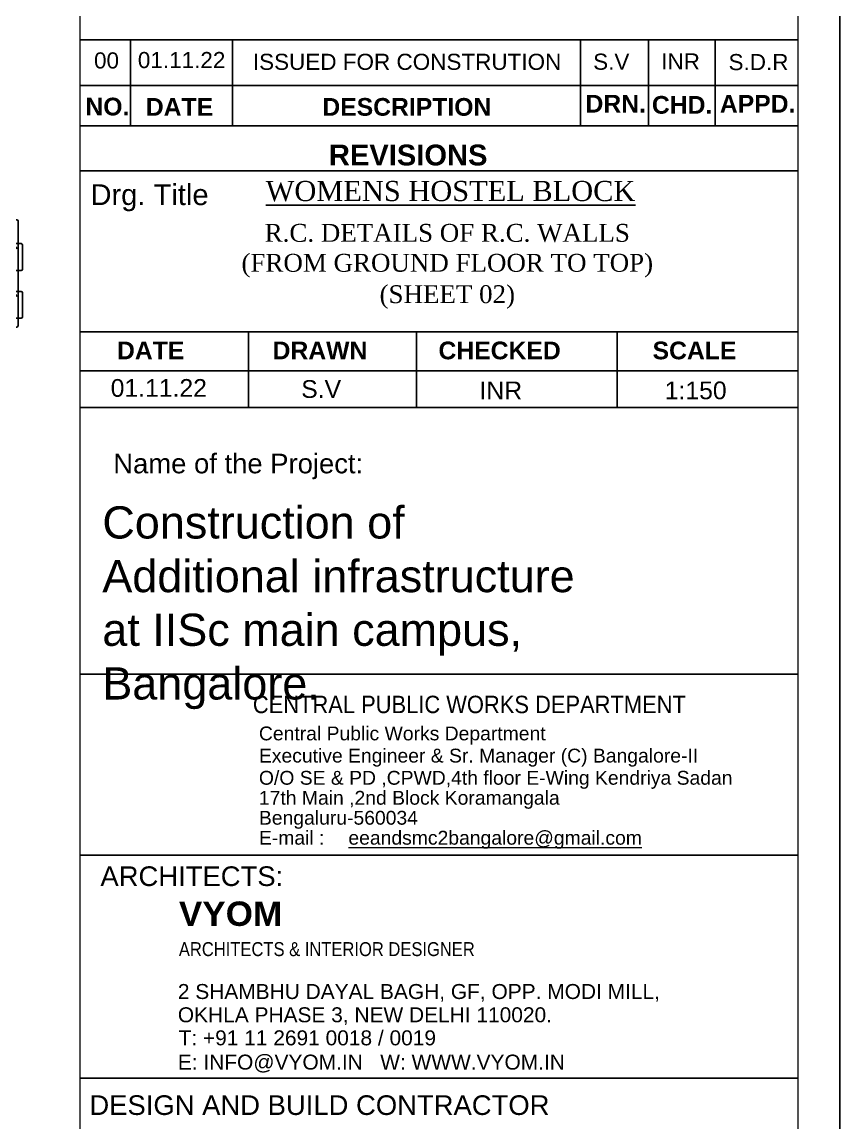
# Model space of a CAD drawing. Header units: inches. Extents: x 200139 to 352388, y -289304 to -188971.
# Drawn here: x 319598 to 342472, y -259022 to -228244 of the extents above; entities that cross this region are included whole.
import ezdxf
from ezdxf.enums import TextEntityAlignment as Align

# ---------------------------------------------------------------- set-up
doc = ezdxf.new("R2010")
doc.units = ezdxf.units.IN
doc.header["$MEASUREMENT"] = 0
for name, color, linetype in [('4', 4, 'Continuous'), ('STRRIUPS', 6, 'Continuous'), ('TIT', 7, 'Continuous'), ('TITLE-2', 1, 'Continuous'), ('TITLE-3', 3, 'Continuous'), ('TITLE-4', 4, 'Continuous')]:
    doc.layers.add(name, color=color, linetype=linetype)
for name, color, linetype, lineweight in [('JKEC COLHAT', 2, 'Continuous', 20), ('text', 4, 'Continuous', 30), ('WIN', 32, 'Continuous', 20)]:
    doc.layers.add(name, color=color, linetype=linetype, lineweight=lineweight)
doc.styles.add('AB', font='arialbd.ttf')
doc.styles.add('Arial', font='arial.ttf', dxfattribs={"height": 400})
doc.styles.add('T200', font='sanss___.ttf', dxfattribs={"height": 250})
doc.styles.add('T400', font='romantic.ttf')
doc.styles.add('TITLE-T350', font='sanss___.ttf', dxfattribs={"width": 0.9, "height": 325})

# ---------------------------------------------------------------- blocks, each defined once
blk = doc.blocks.new('A$C6DD0340C')
at = {"layer": 'STRRIUPS', "ltscale": 0.2}
for p, q in [((-70.86671316558204, 98.28189518126601), (70.86671316558204, -98.28189518126601)), ((9.731689064647071, 170.1132468177675), (168.111277584263, -23.58679497531557)), ((92.01259987773665, -791.4646095317876, 44.22301966772392), (233.7460262089007, -988.0283998943196, 44.22301966772392)), ((172.6110021079658, -719.6332578952861, 44.22301966772392), (330.9905906275817, -913.3332996883692, 44.22301966772392)), ((92.0126004519625, -2570.967160723347, -4.91366966477068), (233.7460262089007, -2767.530950289511, -4.91366966477068)), ((172.6110021079658, -2499.135808290477, -4.91366966477068), (330.9905906275817, -2692.83585008356, -4.91366966477068))]:
    blk.add_line(p, q, dxfattribs=at)
for points, elevation in [([(-15.86671316558204, 170.1132468177675), (314.1161788512763, 170.1132468177675, -0.414213562373095), (369.1161788512763, 115.1132468177675), (369.1161788512763, -3772.886750058475, -0.414213562373095), (314.1161788512763, -3827.886750058475), (-15.86671316558204, -3827.886750058475, -0.414213562373095), (-70.86671316558204, -3772.886750058475), (-70.86671316558204, 115.1132468177675, -0.414213562373095)], -58.96402674931008), ([(147.0125998777366, -719.6332578952861), (476.9991734281575, -719.6332578952861, -0.414213562373095), (531.9991734281575, -774.6332578952861), (531.9991734281575, -1665.760671882075, -0.414213562373095), (476.9991734281575, -1720.760671882075), (147.0125998777366, -1720.760671882075, -0.414213562373095), (92.01259987773665, -1665.760671882075), (92.01259987773665, -774.6332578952861, -0.414213562373095)], -14.74100708158616), ([(147.0126004519625, -2499.135808290477), (476.9959875165296, -2499.135808290477, -0.414213562373095), (531.9959875165296, -2554.135808290477), (531.9959875165296, -3445.262688160278, -0.414213562373095), (476.9959875165296, -3500.262688160278), (147.0126004519625, -3500.262688160278, -0.414213562373095), (92.0126004519625, -3445.262688160278), (92.0126004519625, -2554.135808290477, -0.414213562373095)], -58.96402738687613)]:
    blk.add_lwpolyline(points, format="xyb", close=True, dxfattribs=dict(at, elevation=elevation))

msp = doc.modelspace()

# ---------------------------------------------------------------- linework, layer by layer
at = {"layer": 'Defpoints', "ltscale": 0.2}
msp.add_lwpolyline([(200138.9485399039, -289303.9042027473), (342472.2818732373, -289303.9042027473), (342472.2818732373, -188970.5708694139), (200138.9485399039, -188970.5708694139)], close=True, dxfattribs=at)
at = {"layer": 'JKEC COLHAT', "ltscale": 0.2}
for p, q in [((321228.3639461222, -288137.2375360806), (321228.3639461222, -190137.2375360805)), ((321228.3639461223, -288137.2375360806), (321228.3639461223, -228744.3803533608))]:
    msp.add_line(p, q, dxfattribs=at)
msp.add_lwpolyline([(201305.6152065706, -288137.2375360806), (341305.6152065706, -288137.2375360806), (341305.6152065706, -190137.2375360806), (201305.6152065706, -190137.2375360806)], close=True, dxfattribs=at)
at = {"layer": 'TITLE-2', "color": 5}
for p, q in [((321228.3639461199, -228744.3803533608), (341305.6152065717, -228744.3803533608)), ((322628.3454583183, -228744.3803533608), (322628.3454583183, -231147.0805706287)), ((325488.6280535449, -228744.3803533608), (325488.6280535459, -231147.0805706287)), ((321228.3639461199, -230016.3723993691), (341305.6152065717, -230016.372399375)), ((325928.7492572236, -239022.7079025389), (325928.7492572236, -236901.79211826)), ((330629.1345683304, -239022.7079025389), (330629.1345683323, -236901.79211826)), ((336238.8105134963, -239022.7079025389), (336238.8105134963, -236901.79211826)), ((321228.3639461199, -237996.9782803654), (341305.615206571, -237996.9782803654))]:
    msp.add_line(p, q, dxfattribs=at)
at = {"layer": 'TITLE-2', "color": 5, "ltscale": 300}
for p, q in [((335212.8802894759, -231147.0805706333), (335212.8802894723, -228744.3803533608)), ((337120.3189053643, -231147.0805706333), (337120.3189053655, -228744.3803533608)), ((338985.0749143951, -231147.0805706337), (338985.0749143951, -228744.3803533608))]:
    msp.add_line(p, q, dxfattribs=at)
at = {"layer": 'TITLE-3', "color": 5}
for p, q in [((321228.3639461199, -231147.0805706287), (341305.6152065717, -231147.0805706337)), ((321228.3639461199, -236901.79211826), (341305.6152065717, -236901.79211826)), ((321228.3639461199, -239022.7079025389), (341305.615206571, -239022.7079025389))]:
    msp.add_line(p, q, dxfattribs=at)
at = {"layer": 'TITLE-3'}
for p, q in [((321228.3639461199, -232399.4517229716), (341305.6152065717, -232399.4517229716)), ((321228.3639461184, -246474.8927597125), (341305.6152065692, -246474.8927597125)), ((321228.3639461184, -251537.392759688), (341305.6152065692, -251537.392759688)), ((321228.3639461184, -257766.4733418716), (341305.6152065692, -257766.4733418716))]:
    msp.add_line(p, q, dxfattribs=at)

# ---------------------------------------------------------------- block references
at = {"layer": 'STRRIUPS', "color": 1, "xscale": 0.75, "yscale": 0.75, "zscale": 0.75}
msp.add_blockref('A$C6DD0340C', (319213.22955107, -233899.2199285527, -14.74100668732751), dxfattribs=at)

# ---------------------------------------------------------------- texts
at = {"layer": '4', "insert": (321844.5841707121, -241782.7246433687), "char_height": 900.0000000000001, "width": 13466.3445613269, "attachment_point": 1, "style": 'T200'}
msp.add_mtext('Construction of Additional infrastructure at IISc main campus, Bangalore.', dxfattribs=at)
at = {"layer": 'text', "color": 4, "char_height": 486.9376345547569, "attachment_point": 1, "style": 'TITLE-T350'}
for s, insert, width in [('CENTRAL PUBLIC WORKS DEPARTMENT', (326053.6579960638, -247077.8856158965), 13091.88179095833), ('\\pxqd;{\\fArial Black|b0|i0|c0|p34;\\H1.4x;VYOM\\P\\fArial|b0|i0|c0|p34;\\H0.57143x;\\W0.85;ARCHITECTS & INTERIOR DESIGNER}', (323984.9940606985, -252830.4596028709), 12208.60073359706)]:
    msp.add_mtext(s, dxfattribs=dict(at, insert=insert, width=width))
at = {"layer": 'TIT', "style": 'Arial'}
for s, p in [('2 SHAMBHU DAYAL BAGH, GF, OPP. MODI MILL,', (323955.9593425052, -255556.0023595182)), ('OKHLA PHASE 3, NEW DELHI 110020.', (323955.9593425052, -256206.683909372)), ('T: +91 11 2691 0018 / 0019', (323976.1733869571, -256851.3149371002)), ('E: INFO@VYOM.IN   W: WWW.VYOM.IN', (323955.2242864439, -257529.7163993135))]:
    msp.add_text(s, height=418.5214927811701, dxfattribs=at).set_placement(p)
at = {"layer": 'TITLE-2', "ltscale": 300, "style": 'Arial'}
for s, height, p in [('00', 450.0000000000567, (321961.6751119843, -229317.1543243266)), ('01.11.22', 450.0000000000567, (324061.5839441663, -229306.5840668824)), ('ISSUED FOR CONSTRUTION', 450.0000000000567, (330366.0248104772, -229355.9596751143)), ('S.V', 450.0000000000567, (336076.66690733, -229352.9523762426)), ('INR', 450.0000000000567, (338014.2882562399, -229345.8631608312)), ('S.D.R', 450.0000000000567, (340193.6764099442, -229363.7224464964)), ('01.11.22', 495.0000000000631, (323423.4837236642, -238473.1344035917)), ('S.V', 495.0000000000631, (327964.2923690378, -238503.4286994953)), ('INR', 495.0000000000631, (332987.5585346829, -238541.5506954571)), ('1:150', 495.0000000000631, (338437.5513838534, -238541.5506954571))]:
    msp.add_text(s, height=height, dxfattribs=at).set_placement(p, align=Align.MIDDLE)
at = {"layer": 'TITLE-2', "color": 9, "ltscale": 300, "style": 'AB'}
for s, p in [('NO.', (321985.9330979758, -230607.1138206842)), ('DATE', (324001.6666163058, -230616.0746951697)), ('DESCRIPTION', (330359.1898354033, -230616.0746951697)), ('DRN.', (336200.2600706514, -230527.2422379249)), ('CHD.', (338057.5113050167, -230559.2368106689)), ('APPD.', (340168.9062656469, -230530.4193884117)), ('DATE', (323195.4481649851, -237425.0990226102)), ('DRAWN', (327930.4461974579, -237425.0990226102)), ('CHECKED', (332953.7123631029, -237425.0990226102)), ('SCALE', (338403.705212276, -237425.0990226102))]:
    msp.add_text(s, height=495.0000000000631, dxfattribs=at).set_placement(p, align=Align.MIDDLE)
at = {"layer": 'TITLE-2', "color": 9, "style": 'AB'}
msp.add_text('REVISIONS', height=583.0000866857966, dxfattribs=at).set_placement((330397.0649688003, -231961.3455658563), align=Align.MIDDLE_CENTER)
at = {"layer": 'TITLE-3', "style": 'Arial'}
for s, height, p in [('Drg. Title', 583.0000866857966, (321512.2848547805, -233361.5767604185)), ('Name of the Project:', 548.9423573003844, (322150.0011234851, -240860.5281904418)), ('DESIGN AND BUILD CONTRACTOR', 548.9423573003844, (321482.596096972, -258797.39998552))]:
    msp.add_text(s, height=height, dxfattribs=at).set_placement(p)
at = {"layer": 'TITLE-3', "insert": (321790.5123836183, -251848.4845283802), "char_height": 548.9423573003844, "width": 6128.399882809229, "attachment_point": 1, "style": 'Arial'}
msp.add_mtext('ARCHITECTS:', dxfattribs=at)
at = {"layer": 'TITLE-4', "color": 6, "style": 'T400'}
msp.add_text('%%UWOMENS HOSTEL BLOCK', height=562.5000000000715, dxfattribs=at).set_placement((331581.6194266837, -232967.4729406103), align=Align.MIDDLE_CENTER)
at = {"layer": 'TITLE-4', "style": 'T400'}
for s, p in [('R.C. DETAILS OF R.C. WALLS', (331490.8412351867, -234137.4013685845)), ('(FROM GROUND FLOOR TO TOP)', (331490.8412351867, -234975.2868203514)), ('(SHEET 02)', (331490.8412351867, -235852.0368203514))]:
    msp.add_text(s, height=498.7500000000634, dxfattribs=at).set_placement(p, align=Align.MIDDLE_CENTER)
at = {"layer": 'WIN', "color": 7, "style": 'T200'}
for s, p in [('Central Public Works Department', (326223.4540496544, -248325.130531006)), ('Executive Engineer & Sr. Manager (C) Bangalore-II', (326223.4540496544, -248945.2831994517)), ('O/O SE & PD ,CPWD,4th floor E-Wing Kendriya Sadan', (326223.4540496544, -249565.4358678975)), ('17th Main ,2nd Block Koramangala', (326223.4540496544, -250124.1873331082)), ('Bengaluru-560034 ', (326223.4540496544, -250682.9387983191)), ('E-mail : ', (326223.4540496544, -251241.6902635297)), ('%%Ueeandsmc2bangalore@gmail.com', (328725.553081481, -251241.6902635297))]:
    msp.add_text(s, height=386.8291276970743, dxfattribs=at).set_placement(p)

doc.saveas('drawing.dxf')
